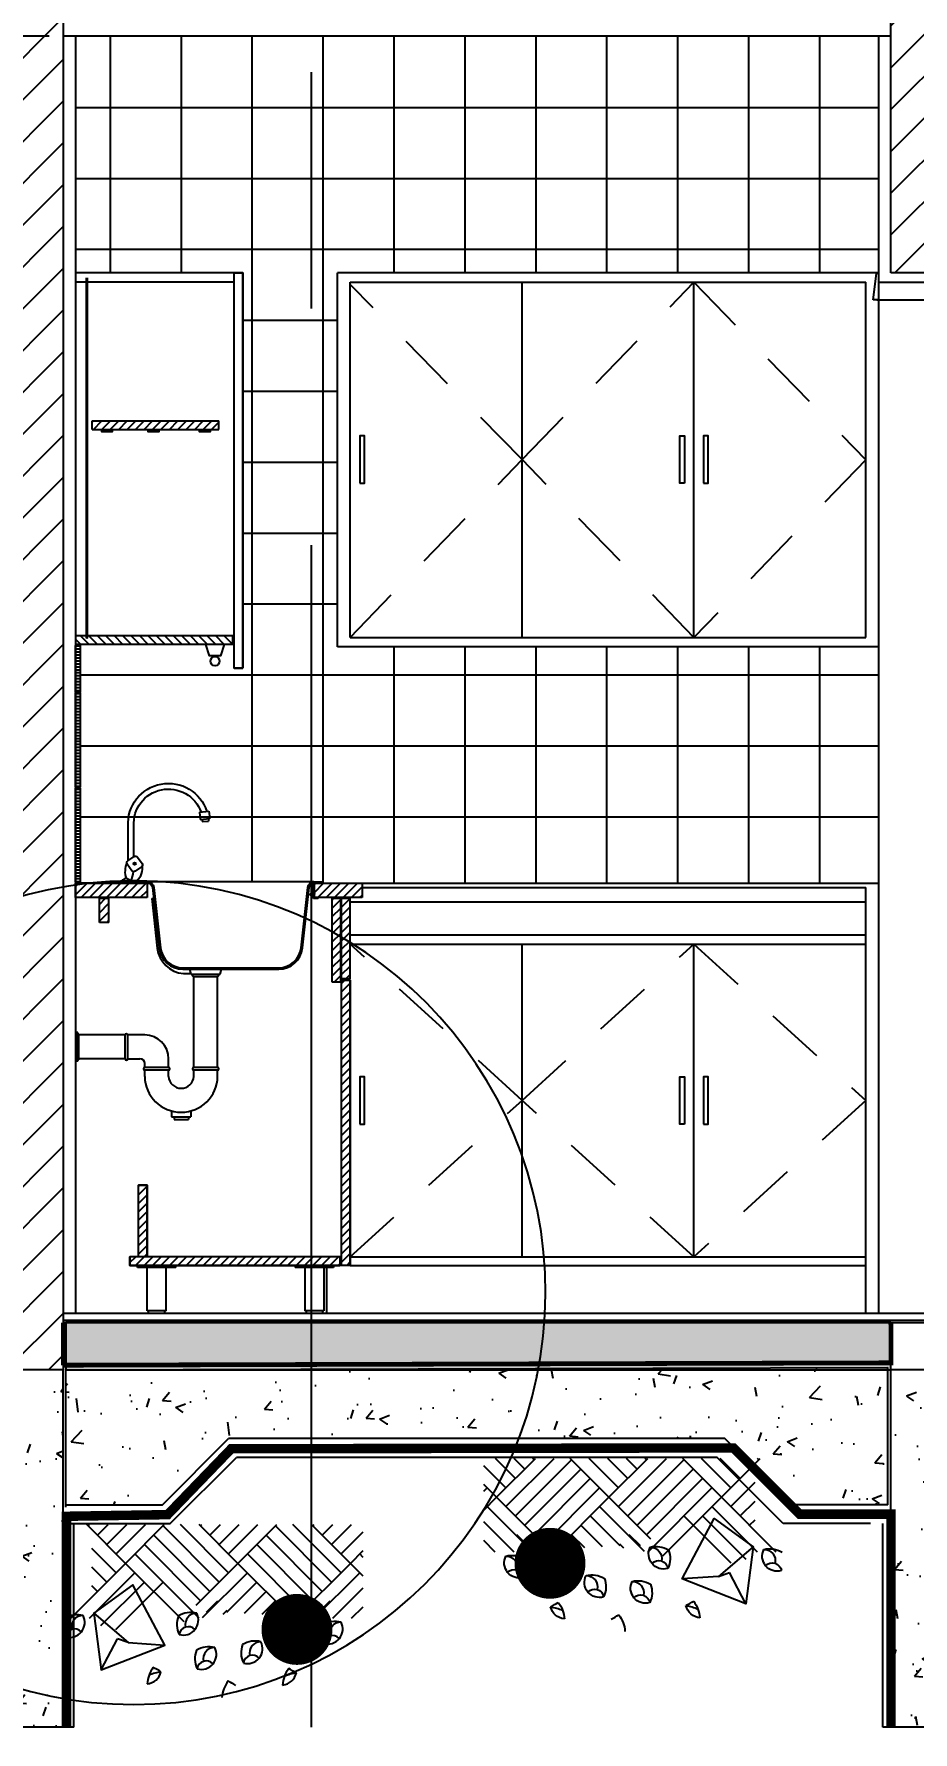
# Model space of a CAD drawing. Extents: x 417610.1 to 417639, y 43413.5 to 43433.4.
# Drawn here: x 417625.509 to 417627.367, y 43422.541 to 43426.132 of the extents above; entities that cross this region are included whole.
import ezdxf

# ---------------------------------------------------------------- set-up
doc = ezdxf.new("R2010")
doc.units = 0
doc.header["$MEASUREMENT"] = 0
doc.header["$PDMODE"] = 3
doc.header["$PDSIZE"] = 0.1
doc.linetypes.add('CENTERX2', pattern=[4, 2.5, -0.5, 0.5, -0.5])
doc.linetypes.add('HIDDEN2', pattern=[0.1875, 0.125, -0.0625])
doc.layers.get('0').update_dxf_attribs({"linetype": 'CONTINUOUS'})
doc.layers.get('DEFPOINTS').update_dxf_attribs({"linetype": 'CONTINUOUS'})
for name, color, linetype in [('2', 2, 'CONTINUOUS'), ('A-HATCH', 11, 'CONTINUOUS'), ('A-LEVEL-0', 4, 'CONTINUOUS'), ('A-LEVEL-1', 3, 'CONTINUOUS'), ('A-WALL', 7, 'CONTINUOUS'), ('AXES', 11, 'CENTERX2'), ('DIM-OUT', 4, 'CONTINUOUS'), ('FIX', 3, 'CONTINUOUS'), ('gravel', 11, 'CONTINUOUS'), ('Hatch', 11, 'CONTINUOUS'), ('Plaster', 7, 'CONTINUOUS'), ('SANI', 2, 'CONTINUOUS'), ('Tile', 5, 'CONTINUOUS'), ('WALL', 6, 'CONTINUOUS'), ('WallPartition', 2, 'CONTINUOUS'), ('Windows', 9, 'CONTINUOUS')]:
    doc.layers.add(name, color=color, linetype=linetype)
doc.styles.add('ROMANS', font='ROMANS.shx', dxfattribs={"width": 0.6})
doc.dimstyles.new('R50', dxfattribs={"dimscale": 0, "dimtxt": 0.06, "dimasz": 0.03, "dimexe": 0.03, "dimexo": 0.03, "dimgap": 0.03, "dimtad": 1, "dimdec": 0, "dimlfac": 1000, "dimzin": 13, "dimdsep": 46, "dimtxsty": 'ROMANS', "dimblk": 'ARCHTICK', "dimcen": 0.09, "dimclrd": 4, "dimclre": 4, "dimclrt": 2, "dimadec": 0, "dimazin": 0, "dimtfac": 1, "dimtdec": 0, "dimtofl": 0, "dimtmove": 2, "dimatfit": 3, "dimldrblk": 'CLOSEDBLANK', "dimfxl": 0, "dimtolj": 1, "dimtzin": 0, "dimarcsym": 0})
pattern_1 = [(45, (417595.144745, 43397.39494), (-0.008928083, 0.008928083), [])]
pattern_2 = [(0, (417595.144745, 43397.3949397), (0, 0.0063131079), [])]
pattern_3 = [(45, (417594.269019, 43397.39494), (-0.008928083, 0.008928083), [])]
pattern_4 = [(45, (-177.461194, -96.84922), (-0.044194173824, 0.044194173824), [])]

# ---------------------------------------------------------------- blocks, each defined once
blk = doc.blocks.new('s')
at = {"layer": 'SANI', "linetype": 'Continuous'}
for p, q in [((0, 0.1), (-0.1, 0.1)), ((-0.1, 0), (-0.1, 0.1)), ((-0.1, 0), (0, 0)), ((0, 0), (0, 0.1)), ((0, 0.1), (0.1, 0.1)), ((0, 0), (0, 0.1)), ((0, 0), (0, 0.1)), ((0, 0), (0, 0.1)), ((0, 0), (0, 0.1)), ((0, 0.1), (0, 0)), ((0.1, 0), (0, 0)), ((0, 0), (0, 0)), ((0, 0), (0, 0)), ((0, 0), (0, 0)), ((0, 0), (0, 0)), ((0, 0), (0, 0)), ((0.1, 0), (0.1, 0.1))]:
    blk.add_line(p, q, dxfattribs=at)
blk.add_arc((0, 0.1), 0.0115, 9.5273, 170.4727, dxfattribs=at)
blk = doc.blocks.new('A$C07D04D48')
at = {"layer": 'A-LEVEL-1'}
for p, q in [((417.2, 858.9), (466.9, 864.1)), ((417.2, 858.9), (421.1, 821.6)), ((421.1, 821.6), (470.8, 826.8)), ((430.1, 822.5), (431.5, 810)), ((431.5, 810), (463.8, 812.7)), ((462.2, 825.9), (463.8, 812.7)), ((466.9, 864.1), (470.8, 826.8)), ((13.4, 500), (11.7, 495)), ((87.4, 500), (13.4, 500)), ((58.3, 500), (33, 514)), ((87.4, 500), (88.7, 495)), ((1006.1, 430), (1018.6, 487.5)), ((1006.1, 485.5), (1018.6, 430)), ((167.4, 407.5), (177.5, 407.5)), ((993.8, 425), (993.8, 430)), ((1006.1, 430), (993.8, 430)), ((1018.6, 425), (993.8, 425)), ((1013.6, 407.5), (1013.6, 425)), ((1038, 407.5), (1013.6, 407.5)), ((1038, 407.5), (1038, 412.5)), ((374.4, 12.5), (366.9, 37.5)), ((384.4, 0), (379.4, 12.5)), ((524.8, 12.5), (532.3, 37.5))]:
    blk.add_line(p, q, dxfattribs=at)
for points in [[(43.7, 606.4), (43.7, 786.1, -0.883312), (456.1, 863, -0.831019)], [(73.7, 627.1), (73.7, 787, -0.870272), (425.6, 859.8, -0.824734)], [(0, 487.5), (0, 495), (146.2, 495, -0.382162), (178.5, 466.1), (213.7, 149.5, 0.382162), (330.5, 45), (831.7, 45, 0.382162), (948.5, 149.5), (983.7, 466.1, -0.382162), (1016, 495), (1056.1, 495), (1056.1, 487.5)], [(143.6, 487.5), (146.2, 487.5, -0.382162), (171.1, 465.3), (206.2, 148.7, 0.382162), (330.5, 37.5), (831.7, 37.5, 0.382162), (956, 148.7), (991.1, 465.3, -0.382162), (1016, 487.5), (1018.6, 487.5)], [(167.4, 407.5), (196.3, 147.6, 0.360249), (334.1, 15.3), (373.5, 15.3, 0.371409)], [(374.4, 12.5), (524.8, 12.5, 0.382162)], [(384.4, 0), (514.8, 0, 0.382162)]]:
    blk.add_lwpolyline(points, format="xyb", dxfattribs=at)
blk.add_lwpolyline([(92.5, 624.9), (116.4, 590.2, -0.414214), (113.2, 572.9), (80.3, 550.2, -0.413913), (62.9, 553.3), (39, 587.9, -0.414515), (42.2, 605.3), (75.1, 628, -0.414214)], format="xyb", close=True, dxfattribs=at)
blk.add_lwpolyline([(514.8, 0), (519.8, 12.5)], dxfattribs=at)
blk.add_circle((77.6, 589.6), 6.5, dxfattribs=at)
for centre, radius, start, end in [((140.7, 549.6), 113.4, 156.3986, 198.32948), ((-66.4, 559.9), 138.3, 334.33653, 355.10776), ((32.2, 568.1), 87.7, 309.02876, 9.86979), ((35.9, 489.2), 24.9, 96.59751, 154.41702), ((72.8, -1655.3), 2155.3, 89.61263, 90.38737)]:
    blk.add_arc(centre, radius, start, end, dxfattribs=at)
at = {"layer": 'A-LEVEL-1', "xscale": 2.5, "yscale": 2.5, "zscale": 2.5}
blk.add_blockref('s', (143.6, 412.5), dxfattribs=at)
blk = doc.blocks.new('A$C0ED017CE')
at = {"layer": 'A-LEVEL-0'}
for p, q in [((618.5, 270.7), (618.5, 748.2)), ((743.5, 270.7), (743.5, 748.2)), ((12.5, 454.2), (0, 454.2)), ((12.5, 304.2), (12.5, 454.2)), ((17.5, 446.7), (12.5, 446.7)), ((17.5, 311.7), (17.5, 446.7)), ((260.3, 441.7), (17.5, 441.7)), ((260.3, 316.7), (260.3, 441.7)), ((272.8, 316.7), (272.8, 441.7)), ((362.1, 441.7), (272.8, 441.7)), ((12.5, 304.2), (0, 304.2)), ((17.5, 311.7), (12.5, 311.7)), ((260.3, 316.7), (17.5, 316.7)), ((272.8, 316.7), (337.1, 316.7)), ((362.1, 270.7), (362.1, 291.7)), ((487.1, 270.7), (362.1, 270.7)), ((487.1, 270.7), (487.1, 316.7)), ((743.5, 270.7), (618.5, 270.7)), ((487.1, 258.2), (362.1, 258.2)), ((362.1, 225), (362.1, 258.2)), ((487.1, 225), (487.1, 258.2)), ((743.5, 258.2), (618.5, 258.2)), ((618.5, 225), (618.5, 258.2)), ((743.5, 225), (743.5, 258.2)), ((502.8, 44.2), (502.8, 12.5)), ((502.8, 12.5), (602.8, 12.5)), ((515.3, 12.5), (515.3, 0)), ((515.3, 0), (590.3, 0)), ((590.3, 12.5), (590.3, 0)), ((602.8, 44.2), (602.8, 12.5))]:
    blk.add_line(p, q, dxfattribs=at)
for centre, radius, start, end in [((266.6, 441.7), 6.25, 0, 180), ((362.1, 316.7), 125, 0, 90), ((266.6, 316.7), 6.25, 180, 0), ((337.1, 291.7), 25, 0, 90), ((362.1, 264.5), 6.25, 90, 270), ((487.1, 264.5), 6.25, 270, 90), ((618.5, 264.5), 6.25, 90, 270), ((743.5, 264.5), 6.25, 270, 90), ((552.8, 228.2), 190.7, 180.96408, 359.03592), ((552.8, 228.3), 65.8, 182.84385, 357.15615)]:
    blk.add_arc(centre, radius, start, end, dxfattribs=at)
blk = doc.blocks.new('*X45')
at = {"color": 0}
for p, q in [((168613, 49165), (168630.9, 49182.9)), ((168613, 49182.7), (168613.3, 49182.9)), ((168630.6, 49164.9), (168648.6, 49182.9)), ((168648.3, 49164.9), (168666.3, 49182.9)), ((168666, 49164.9), (168684, 49182.9)), ((168683.6, 49164.9), (168701.6, 49182.9)), ((168701.3, 49164.9), (168719.3, 49182.9)), ((168719, 49164.9), (168737, 49182.9)), ((168736.7, 49164.9), (168754.7, 49182.9)), ((168754.4, 49164.9), (168772.4, 49182.9)), ((168772, 49164.9), (168790, 49182.9)), ((168789.7, 49164.9), (168807.7, 49182.9)), ((168807.4, 49164.9), (168825.4, 49182.9)), ((168825.1, 49164.9), (168843.1, 49182.9)), ((168842.7, 49164.9), (168860.7, 49182.9)), ((168860.4, 49164.9), (168878.4, 49182.9)), ((168878.1, 49164.9), (168896.1, 49182.9)), ((168895.8, 49164.9), (168913.8, 49182.9)), ((168913.5, 49164.9), (168931.5, 49182.9)), ((168931.1, 49164.9), (168942, 49175.8))]:
    blk.add_line(p, q, dxfattribs=at)
blk = doc.blocks.new('A$C22107CF4')
for p, q in [((0.1286, 0.2837), (0.0467, 0.3655)), ((0.0494, 0.3629), (0.052, 0.3655)), ((0.0692, 0.3431), (0.0916, 0.3655)), ((0.089, 0.3233), (0.1312, 0.3655)), ((0.1088, 0.3035), (0.1708, 0.3655)), ((0.1286, 0.2837), (0.2104, 0.3655)), ((0.3266, 0.2441), (0.2078, 0.3629)), ((0.3464, 0.2639), (0.2447, 0.3655)), ((0.3662, 0.2837), (0.2843, 0.3655)), ((0.287, 0.3629), (0.2896, 0.3655)), ((0.3068, 0.3431), (0.3292, 0.3655)), ((0.3266, 0.3233), (0.3688, 0.3655)), ((0.3464, 0.3035), (0.4084, 0.3655)), ((0.3662, 0.2837), (0.448, 0.3655)), ((0.5642, 0.2441), (0.4454, 0.3629)), ((0.584, 0.2639), (0.4823, 0.3655)), ((0.6038, 0.2837), (0.5219, 0.3655)), ((0.5246, 0.3629), (0.5272, 0.3655)), ((0.5444, 0.3431), (0.5668, 0.3655)), ((0.5642, 0.3233), (0.6064, 0.3655)), ((0.287, 0.2045), (0.1682, 0.3233)), ((0.3068, 0.2243), (0.188, 0.3431)), ((0.5246, 0.2045), (0.4058, 0.3233)), ((0.5444, 0.2243), (0.4256, 0.3431)), ((0.584, 0.3035), (0.6308, 0.3504)), ((0.1088, 0.2639), (0.0574, 0.3153)), ((0.2844, 0.1675), (0.1484, 0.3035)), ((0.5048, 0.1847), (0.386, 0.3035)), ((0.6038, 0.2837), (0.6308, 0.3108)), ((0.6308, 0.2962), (0.6236, 0.3035)), ((0.0126, 0.1677), (0.1286, 0.2837)), ((0.0522, 0.1677), (0.1484, 0.2639)), ((0.089, 0.2441), (0.0574, 0.2757)), ((0.2522, 0.1601), (0.1286, 0.2837)), ((0.2775, 0.195), (0.3662, 0.2837)), ((0.2911, 0.169), (0.386, 0.2639)), ((0.4822, 0.1677), (0.3662, 0.2837)), ((0.4877, 0.1677), (0.6038, 0.2837)), ((0.5273, 0.1677), (0.6236, 0.2639)), ((0.6308, 0.2566), (0.6038, 0.2837)), ((0.0692, 0.2243), (0.0574, 0.2361)), ((0.0761, 0.152), (0.1682, 0.2441)), ((0.1077, 0.144), (0.2078, 0.2441)), ((0.3425, 0.1808), (0.4058, 0.2441)), ((0.3799, 0.1786), (0.4256, 0.2243)), ((0.5669, 0.1677), (0.6308, 0.2316)), ((0.2998, 0.1806), (0.3237, 0.2045)), ((0.335, 0.1762), (0.3435, 0.1847)), ((0.4173, 0.1764), (0.4454, 0.2045)), ((0.4547, 0.1742), (0.4652, 0.1847)), ((0.4927, 0.1359), (0.5613, 0.2045)), ((0.6065, 0.1677), (0.6308, 0.192))]:
    blk.add_line(p, q)
for points in [[(0.0766, 0.0585), (0.2116, 0.111), (0.1441, 0.2385), (0.0616, 0.1785), (0.0766, 0.0585), (0.1112, 0.1244)], [(0.1343, 0.1163), (0.2116, 0.111), (0.1441, 0.2385), (0.0616, 0.1785), (0.1343, 0.1163), (0.1112, 0.1244)]]:
    blk.add_lwpolyline(points)
for centre, radius, start, end in [((0.2666, 0.1288), 0.0509, 76.0322, 121.1405), ((0.0263, 0.124), 0.0509, 76.0322, 121.1405), ((0.0105, 0.1589), 0.0317, 253.7091, 27.4015), ((0.0207, 0.1257), 0.0193, 42.46, 171.8043), ((0.0385, 0.1494), 0.024, 89.5708, 192.7334), ((0.2876, 0.1547), 0.0506, 159.5756, 205.1522), ((0.2507, 0.1636), 0.0317, 253.7091, 27.4015), ((0.261, 0.1305), 0.0193, 42.46, 171.8043), ((0.2787, 0.1542), 0.024, 89.5708, 192.7334), ((0.5929, 0.1359), 0.0506, 159.5756, 205.1522), ((0.5718, 0.1099), 0.0509, 76.0322, 121.1405), ((0.556, 0.1448), 0.0317, 253.7091, 27.4015), ((0.5839, 0.1354), 0.024, 89.5708, 192.7334), ((0.4233, 0.0945), 0.0506, 159.5756, 205.1522), ((0.4022, 0.0685), 0.0509, 76.0322, 121.1405), ((0.3864, 0.1034), 0.0317, 253.7091, 27.4015), ((0.4143, 0.0939), 0.024, 89.5708, 192.7334), ((0.5662, 0.1116), 0.0193, 42.46, 171.8043), ((0.3258, 0.0823), 0.0506, 159.5756, 205.1522), ((0.3047, 0.0563), 0.0509, 76.0322, 121.1405), ((0.2889, 0.0912), 0.0317, 253.7091, 27.4015), ((0.2991, 0.058), 0.0193, 42.46, 171.8043), ((0.3168, 0.0818), 0.024, 89.5708, 192.7334), ((0.3966, 0.0702), 0.0193, 42.46, 171.8043), ((0.2409, 0.024), 0.0669, 143.5113, 175.9191), ((0.1707, 0.0622), 0.0336, 275.8828, 346.643), ((0.1707, 0.0622), 0.0336, 275.8828, 346.643), ((0.2198, -0.0514), 0.1071, 98.8765, 112.9463), ((-0.5126, -1.1654), 1.4144, 59.5906, 60.3518), ((0.5272, 0.0216), 0.0669, 143.5113, 175.9191), ((0.457, 0.0598), 0.0336, 275.8828, 346.643), ((0.457, 0.0598), 0.0336, 275.8828, 346.643), ((0.5062, -0.0538), 0.1071, 98.8765, 112.9463), ((-0.2263, -1.1678), 1.4144, 59.5906, 60.3518), ((0.3991, -0.0048), 0.0669, 143.5113, 175.9191), ((-0.3544, -1.1942), 1.4144, 59.5906, 60.3518)]:
    blk.add_arc(centre, radius, start, end)
at = {"layer": 'Hatch', "const_width": 0.075}
blk.add_lwpolyline([(0.4534, 0.144, 1), (0.5284, 0.144, 1)], format="xyb", close=True, dxfattribs=at)
blk = doc.blocks.new('_ARCHTICK')
at = {"color": 0, "linetype": 'ByBlock', "const_width": 0.15}
blk.add_lwpolyline([(-0.5, -0.5), (0.5, 0.5)], dxfattribs=at)
blk = doc.blocks.new('*D161')
at = {"layer": '2', "color": 4, "lineweight": -2}
for p, q in [((417625.5407, 43426.1268), (417624.3563, 43426.1268)), ((417624.3863, 43423.4268), (417624.3863, 43426.1268)), ((417625.3647, 43423.4268), (417624.3563, 43423.4268))]:
    blk.add_line(p, q, dxfattribs=at)
at = {"layer": 'DEFPOINTS', "color": 0}
for p in [(417624.3863, 43426.1268), (417625.5707, 43426.1268), (417625.3947, 43423.4268)]:
    blk.add_point(p, dxfattribs=at)
at = {"layer": '2', "color": 4, "lineweight": -2, "xscale": 0.03, "yscale": 0.03, "zscale": 0.03}
for p, rotation in [((417624.3863, 43426.1268), 90), ((417624.3863, 43423.4268), 270)]:
    blk.add_blockref('_ARCHTICK', p, dxfattribs=dict(at, rotation=rotation))
at = {"layer": '2', "color": 2, "insert": (417624.3263, 43424.7768), "char_height": 0.06, "attachment_point": 5, "rotation": 90, "style": 'ROMANS'}
blk.add_mtext('\\A1;2700', dxfattribs=at)
blk = doc.blocks.new('_ClosedBlank')
at = {"color": 0, "linetype": 'ByBlock', "lineweight": -2}
for p, q in [((-1, 0.17), (0, 0)), ((-1, 0.17), (-1, -0.17)), ((0, 0), (-1, -0.17))]:
    blk.add_line(p, q, dxfattribs=at)

msp = doc.modelspace()

# ---------------------------------------------------------------- hatches: boundary and pattern name
at = {"layer": 'A-HATCH', "linetype": 'Continuous'}
h = msp.add_hatch(dxfattribs=at)
h.set_pattern_fill('ANSI31', color=256, scale=0.10101, style=0)
h.set_pattern_definition(pattern_1)
h.paths.add_polyline_path([(417625.8997, 43425.2954), (417625.632, 43425.2954), (417625.632, 43425.3136), (417625.8997, 43425.3136)])
h = msp.add_hatch(dxfattribs=at)
h.set_pattern_fill('ANSI31', color=256, scale=0.10101, style=0)
h.set_pattern_definition(pattern_1)
h.paths.add_polyline_path([(417625.7482, 43424.3055), (417625.5967, 43424.3055), (417625.5967, 43424.3358), (417625.7482, 43424.3358)])
h = msp.add_hatch(dxfattribs=at)
h.set_pattern_fill('ANSI31', color=256, scale=0.10101, style=0)
h.set_pattern_definition(pattern_1)
h.paths.add_polyline_path([(417626.2027, 43424.3055), (417626.1017, 43424.3055), (417626.1017, 43424.3358), (417626.2027, 43424.3358)])
h = msp.add_hatch(dxfattribs=at)
h.set_pattern_fill('ANSI31', color=256, scale=0.10101, style=0)
h.set_pattern_definition(pattern_3)
h.paths.add_polyline_path([(417625.6674, 43424.253), (417625.6472, 43424.253), (417625.6472, 43424.3035), (417625.6674, 43424.3035)])
h = msp.add_hatch(dxfattribs=at)
h.set_pattern_fill('ANSI31', color=256, scale=0.10101, style=0)
h.set_pattern_definition(pattern_3)
h.paths.add_polyline_path([(417626.1391, 43424.1268), (417626.1391, 43424.3035), (417626.1573, 43424.3035), (417626.1573, 43424.1268)])
h.paths.add_polyline_path([(417626.1593, 43424.1338), (417626.1593, 43424.3035), (417626.1775, 43424.3035), (417626.1775, 43424.1338)])
h = msp.add_hatch(dxfattribs=at)
h.set_pattern_fill('ANSI31', color=256, scale=0.10101, style=0)
h.set_pattern_definition(pattern_1)
h.paths.add_polyline_path([(417626.1775, 43423.5278), (417626.1593, 43423.5278), (417626.1593, 43424.1308), (417626.1775, 43424.1308)])
h.paths.add_polyline_path([(417626.1563, 43423.546), (417625.7118, 43423.546), (417625.7118, 43423.5278), (417626.1563, 43423.5278)])
h.paths.add_polyline_path([(417625.7482, 43423.546), (417625.73, 43423.546), (417625.73, 43423.6975), (417625.7482, 43423.6975)])
at = {"layer": 'A-LEVEL-1', "linetype": 'Continuous'}
h = msp.add_hatch(dxfattribs=at)
h.set_pattern_fill('LINE', color=11, scale=0.050505, style=0)
h.set_pattern_definition(pattern_2)
h.paths.add_polyline_path([(417625.6068, 43424.7409), (417625.5967, 43424.7409), (417625.5967, 43424.8389), (417625.6068, 43424.8389)])
h = msp.add_hatch(dxfattribs=at)
h.set_pattern_fill('LINE', color=11, scale=0.050505, style=0)
h.set_pattern_definition(pattern_2)
h.paths.add_polyline_path([(417625.6068, 43424.5389), (417625.5967, 43424.5389), (417625.5967, 43424.7389), (417625.6068, 43424.7389)])
h = msp.add_hatch(dxfattribs=at)
h.set_pattern_fill('LINE', color=11, scale=0.050505, style=0)
h.set_pattern_definition(pattern_2)
h.paths.add_polyline_path([(417625.6068, 43424.3379), (417625.5967, 43424.3379), (417625.5967, 43424.5369), (417625.6068, 43424.5369)])
at = {"layer": 'Hatch'}
h = msp.add_hatch(dxfattribs=at)
h.set_pattern_fill('ANSI31', color=256, scale=0.5, style=0)
h.set_pattern_definition(pattern_4)
h.paths.add_polyline_path([(417625.5707, 43426.4268), (417625.5516, 43426.4268), (417625.5516, 43426.4639), (417625.4487, 43426.3912), (417625.4487, 43426.4268), (417625.4207, 43426.4268), (417625.4207, 43423.3068), (417625.5707, 43423.3068)])
h = msp.add_hatch(dxfattribs=at)
h.set_pattern_fill('ANSI31', color=256, scale=0.5, style=0)
h.set_pattern_definition(pattern_4)
h.paths.add_polyline_path([(417632.2957, 43426.4268), (417632.2754, 43426.4268), (417632.2754, 43426.4639), (417632.1724, 43426.3912), (417632.1724, 43426.4268), (417632.1457, 43426.4268), (417632.1457, 43423.311), (417632.2957, 43423.311)])
h.paths.add_polyline_path([(417631.1457, 43426.4268), (417631.138, 43426.4268), (417631.138, 43426.4639), (417631.0457, 43426.3987), (417631.0457, 43423.3118), (417631.1457, 43423.3118), (417631.1457, 43423.3168), (417631.1401, 43423.3168), (417631.1401, 43423.4118), (417631.1457, 43423.4118)])
h.paths.add_polyline_path([(417629.2607, 43426.4268), (417629.2405, 43426.4268), (417629.2405, 43426.4639), (417629.1375, 43426.3912), (417629.1375, 43426.4268), (417629.1107, 43426.4268), (417629.1107, 43423.4118), (417629.1107, 43423.4118), (417629.1107, 43423.3168), (417629.1107, 43423.3168), (417629.1107, 43423.3068), (417629.2607, 43423.3068), (417629.2607, 43423.3168), (417629.2607, 43423.4068)])
h.paths.add_polyline_path([(417627.4707, 43426.4268), (417627.4575, 43426.4268), (417627.4575, 43426.4639), (417627.3546, 43426.3912), (417627.3546, 43426.4268), (417627.3207, 43426.4268), (417627.3207, 43425.6268), (417627.4707, 43425.6268)])
at = {"layer": 'Windows'}
h = msp.add_hatch(dxfattribs=at)
h.set_pattern_fill('AR-SAND', color=256, scale=0.05, style=0)
h.set_pattern_definition([(37.5, (-177.46119, -96.84922), (-0.003149667905, 0.09634118845), [0, -0.076, 0, -0.085, 0, -0.08125]), (7.5, (-177.4612, -96.84922), (0.088488835263, 0.14110730326), [0, -0.041, 0, -0.0685, 0, -0.02625]), (327.5, (-177.52269, -96.84922), (0.155707093088, 0.000282952677), [0, -0.025, 0, -0.09, 0, -0.1175]), (317.5, (-177.5227, -96.84922), (0.15030633023, 0.043883778247), [0, -0.0125, 0, -0.059, 0, -0.0675])])
h.paths.add_polyline_path([(417632.1456, 43423.4118), (417631.1401, 43423.4118), (417631.1401, 43423.3168), (417632.1456, 43423.3168)])
h.paths.add_polyline_path([(417631.0456, 43423.4068), (417629.2663, 43423.4068), (417629.2663, 43423.3068), (417631.0456, 43423.3068)])
h.paths.add_polyline_path([(417629.1107, 43423.4118), (417627.4707, 43423.4118), (417627.4707, 43423.3168), (417629.1107, 43423.3168)])
h.paths.add_polyline_path([(417627.3207, 43423.4068), (417625.5763, 43423.4068), (417625.5763, 43423.3068), (417627.3207, 43423.3068)])
h = msp.add_hatch(dxfattribs=at)
h.set_pattern_fill('AR-CONC', color=256, scale=0.03, style=0)
h.set_pattern_definition([(50, (-177.4612, -96.84922), (0.21517805478, -0.018825640495), [0.0225, -0.2475]), (355, (-177.4612, -96.84922), (-0.04162540008, 0.22565764011), [0.018, -0.198]), (100.4514, (-177.44326, -96.8508), (0.17355281451, 0.20683186262), [0.019122057, -0.2103426336]), (46.1842, (-177.4612, -96.78922), (0.32017231459, -0.0496557043), [0.03375, -0.37125]), (96.6356, (-177.4345, -96.79336), (0.28039881166, 0.29223536127), [0.0286830864, -0.3155139]), (351.1842, (-177.4612, -96.78922), (0.28039858354, 0.29223558028), [0.027, -0.297]), (21, (-177.4312, -96.80422), (0.179072115636, -0.1207856672), [0.0225, -0.2475]), (326, (-177.4312, -96.80422), (0.07299459958, 0.21754501351), [0.018, -0.198]), (71.4514, (-177.41627, -96.81429), (0.25206678857, 0.09675914901), [0.019122057, -0.2103426336]), (37.5, (-177.46119, -96.84922), (0.003647956595, 0.09986815615), [0, -0.1956, 0, -0.201, 0, -0.19875]), (7.5, (-177.46119, -96.84922), (0.078920861233, 0.118323513565), [0, -0.1146, 0, -0.1911, 0, -0.07575]), (327.5, (-177.52809, -96.84922), (0.160146730852, -0.00676646152), [0, -0.075, 0, -0.234, 0, -0.3105]), (317.5, (-177.5581, -96.84922), (0.174955850803, 0.0300314947), [0, -0.0975, 0, -0.1554, 0, -0.2205])])
h.paths.add_polyline_path([(417629.1043, 43423.3118), (417627.4763, 43423.3068), (417627.4763, 43423.0218), (417627.6804, 43423.0218), (417627.8204, 43423.1618), (417628.7744, 43423.1618), (417628.9144, 43423.0218), (417629.1043, 43423.0218)])
h.paths.add_polyline_path([(417627.4707, 43423.3068), (417627.3207, 43423.3068), (417627.3207, 43422.5511), (417627.4707, 43422.5511)])
h.paths.add_polyline_path([(417627.3143, 43423.3118), (417626.0957, 43423.3083), (417626.0957, 43423.1618), (417626.9697, 43423.1618), (417627.1097, 43423.0218), (417627.3143, 43423.0218)])
h.paths.add_polyline_path([(417626.0957, 43423.3083), (417625.5763, 43423.3068), (417625.5763, 43423.0218), (417625.7804, 43423.0218), (417625.9204, 43423.1618), (417626.0957, 43423.1618)])
h.paths.add_polyline_path([(417625.5707, 43423.3068), (417625.4207, 43423.3068), (417625.4207, 43422.8921), (417625.4207, 43422.5511), (417625.5707, 43422.5511)])

# ---------------------------------------------------------------- linework, layer by layer
at = {"layer": '2'}
for p, q in [((417626.2027, 43424.3358), (417627.2947, 43424.3358)), ((417627.3207, 43422.5511), (417627.3207, 43423.4068)), ((417627.3207, 43423.0218), (417627.3207, 43423.3768)), ((417625.5707, 43423.3068), (417625.4207, 43423.3068)), ((417625.5707, 43422.5511), (417625.5707, 43423.3068)), ((417625.5763, 43423.3068), (417627.3143, 43423.3118)), ((417625.5763, 43423.0168), (417625.5763, 43423.3068)), ((417627.3143, 43423.0218), (417627.3143, 43423.3118)), ((417627.4721, 43423.3068), (417627.3221, 43423.3068)), ((417625.7804, 43423.0218), (417625.9204, 43423.1618)), ((417626.9697, 43423.1618), (417625.9204, 43423.1618)), ((417627.1097, 43423.0218), (417626.9697, 43423.1618)), ((417625.797, 43422.9818), (417625.937, 43423.1218)), ((417626.9532, 43423.1218), (417625.937, 43423.1218)), ((417627.0932, 43422.9818), (417626.9532, 43423.1218)), ((417625.5763, 43423.0218), (417625.7804, 43423.0218)), ((417627.3143, 43423.0218), (417627.1097, 43423.0218)), ((417625.5707, 43422.5825), (417625.5707, 43422.9768)), ((417625.5871, 43422.9818), (417625.797, 43422.9818)), ((417625.5931, 43422.5511), (417625.5931, 43422.9818)), ((417627.2776, 43422.9818), (417627.0932, 43422.9818)), ((417627.3036, 43422.5511), (417627.3036, 43422.9818)), ((417625.5931, 43422.5511), (417625.4007, 43422.5511)), ((417627.4931, 43422.5511), (417627.3036, 43422.5511))]:
    msp.add_line(p, q, dxfattribs=at)
at = {"layer": 'A-HATCH'}
for points in [[(417625.9502, 43424.7904), (417625.932, 43424.7904), (417625.932, 43425.6268), (417625.9502, 43425.6268)], [(417625.7482, 43424.3055), (417625.5967, 43424.3055), (417625.5967, 43424.3358), (417625.7482, 43424.3358)], [(417626.2027, 43424.3055), (417626.1017, 43424.3055), (417626.1017, 43424.3358), (417626.2027, 43424.3358)], [(417626.1775, 43423.5278), (417626.1593, 43423.5278), (417626.1593, 43424.1308), (417626.1775, 43424.1308)], [(417625.7482, 43423.546), (417625.73, 43423.546), (417625.73, 43423.6975), (417625.7482, 43423.6975)], [(417626.1563, 43423.546), (417625.7118, 43423.546), (417625.7118, 43423.5278), (417626.1563, 43423.5278)]]:
    msp.add_lwpolyline(points, close=True, dxfattribs=at)
at = {"layer": 'A-LEVEL-0', "color": 3}
msp.add_line((417625.8997, 43424.8409), (417625.8997, 43424.8409), dxfattribs=at)
msp.add_lwpolyline([(417625.9113, 43424.8409), (417625.9034, 43424.8169), (417625.8797, 43424.8169), (417625.8719, 43424.8409)], dxfattribs=at)
msp.add_circle((417625.8916, 43424.8056), 0.0097, dxfattribs=at)
at = {"layer": 'A-LEVEL-1'}
for p, q in [((417625.932, 43424.7904), (417625.932, 43425.6268)), ((417625.9502, 43424.7904), (417625.9502, 43425.6268)), ((417625.632, 43425.2954), (417625.632, 43425.3136)), ((417625.632, 43425.3136), (417625.8997, 43425.3136)), ((417625.8997, 43425.2954), (417625.8997, 43425.3136)), ((417625.632, 43425.2954), (417625.8997, 43425.2954)), ((417625.6199, 43424.8591), (417625.5967, 43424.8591)), ((417625.929, 43424.8409), (417625.5967, 43424.8409)), ((417625.929, 43424.8591), (417625.6219, 43424.8591)), ((417625.929, 43424.8409), (417625.929, 43424.8591)), ((417625.932, 43424.7904), (417625.9502, 43424.7904)), ((417625.6472, 43424.253), (417625.6472, 43424.3035)), ((417625.6674, 43424.3035), (417625.6472, 43424.3035)), ((417625.6674, 43424.253), (417625.6674, 43424.3035)), ((417626.1573, 43424.3035), (417626.1391, 43424.3035)), ((417626.1391, 43424.1268), (417626.1391, 43424.3035)), ((417626.1573, 43424.1268), (417626.1573, 43424.3035)), ((417626.1593, 43424.1338), (417626.1593, 43424.3035)), ((417626.1775, 43424.3035), (417626.1593, 43424.3035)), ((417626.1775, 43424.1338), (417626.1775, 43424.3035)), ((417625.6674, 43424.253), (417625.6472, 43424.253)), ((417626.1573, 43424.1268), (417626.1391, 43424.1268)), ((417626.1775, 43424.1338), (417626.1593, 43424.1338)), ((417626.1593, 43423.5278), (417626.1593, 43424.1308)), ((417626.1775, 43424.1308), (417626.1593, 43424.1308)), ((417626.1775, 43423.5278), (417626.1775, 43424.1308)), ((417625.7482, 43423.6975), (417625.73, 43423.6975)), ((417625.73, 43423.546), (417625.73, 43423.6975)), ((417625.7482, 43423.546), (417625.7482, 43423.6975)), ((417625.7118, 43423.5278), (417625.7118, 43423.546)), ((417626.1563, 43423.546), (417625.7118, 43423.546)), ((417626.1563, 43423.5278), (417626.1563, 43423.546)), ((417626.1563, 43423.5278), (417625.7118, 43423.5278)), ((417625.728, 43423.5237), (417625.728, 43423.5278)), ((417625.8088, 43423.5237), (417625.728, 43423.5237)), ((417625.7482, 43423.4318), (417625.7482, 43423.5237)), ((417625.7886, 43423.4318), (417625.7886, 43423.5237)), ((417625.8088, 43423.5237), (417625.8088, 43423.5278)), ((417626.0613, 43423.5278), (417626.0613, 43423.5237)), ((417626.1421, 43423.5237), (417626.0613, 43423.5237)), ((417626.0815, 43423.5237), (417626.0815, 43423.4318)), ((417626.1219, 43423.5237), (417626.1219, 43423.4318)), ((417626.127, 43423.5237), (417626.127, 43423.4268)), ((417626.1421, 43423.5278), (417626.1421, 43423.5237)), ((417626.1775, 43423.5278), (417626.1593, 43423.5278)), ((417625.7886, 43423.4318), (417625.7482, 43423.4318)), ((417625.7512, 43423.4268), (417625.7512, 43423.4318)), ((417625.7856, 43423.4268), (417625.7856, 43423.4318)), ((417626.1219, 43423.4318), (417626.0815, 43423.4318)), ((417626.0846, 43423.4318), (417626.0846, 43423.4268)), ((417626.1189, 43423.4318), (417626.1189, 43423.4268))]:
    msp.add_line(p, q, dxfattribs=at)
for points in [[(417625.6068, 43424.7409), (417625.5967, 43424.7409), (417625.5967, 43424.8389), (417625.6068, 43424.8389)], [(417625.6068, 43424.5389), (417625.5967, 43424.5389), (417625.5967, 43424.7389), (417625.6068, 43424.7389)], [(417625.6068, 43424.3379), (417625.5967, 43424.3379), (417625.5967, 43424.5369), (417625.6068, 43424.5369)]]:
    msp.add_lwpolyline(points, close=True, dxfattribs=at)
at = {"layer": 'A-WALL', "color": 4}
for p, q in [((417625.6199, 43424.854), (417625.6199, 43425.616)), ((417625.6219, 43424.854), (417625.6219, 43425.616))]:
    msp.add_line(p, q, dxfattribs=at)
at = {"layer": 'A-WALL'}
for p, q in [((417625.6219, 43424.854), (417625.6199, 43424.854)), ((417625.5967, 43424.3055), (417625.5967, 43424.3358)), ((417626.0967, 43424.3126), (417626.0967, 43424.335)), ((417626.1017, 43424.3126), (417626.0967, 43424.3126)), ((417626.127, 43423.4369), (417626.127, 43423.4268))]:
    msp.add_line(p, q, dxfattribs=at)
at = {"layer": 'A-WALL', "color": 7}
for p, q in [((417625.7482, 43424.3358), (417625.5967, 43424.3358)), ((417625.7482, 43424.3055), (417625.5967, 43424.3055))]:
    msp.add_line(p, q, dxfattribs=at)
for points in [[(417625.6743, 43425.2954), (417625.6743, 43425.2904), (417625.6521, 43425.2904), (417625.6521, 43425.2954)], [(417625.7726, 43425.2954), (417625.7726, 43425.2904), (417625.7505, 43425.2904), (417625.7505, 43425.2954)], [(417625.8812, 43425.2954), (417625.8812, 43425.2904), (417625.859, 43425.2904), (417625.859, 43425.2954)]]:
    msp.add_lwpolyline(points, dxfattribs=at)
at = {"layer": 'AXES'}
msp.add_line((417626.0957, 43422.5511), (417626.0957, 43427.005), dxfattribs=at)
at = {"layer": 'DIM-OUT', "color": 7, "linetype": 'HIDDEN2'}
for points in [[(417626.1775, 43424.8558), (417626.5409, 43425.2317), (417626.1775, 43425.6019)], [(417626.9043, 43425.6068), (417627.2677, 43425.2313), (417626.9043, 43424.8558), (417626.5409, 43425.2317), (417626.9043, 43425.6068)], [(417626.1775, 43423.546), (417626.5409, 43423.8768), (417626.1775, 43424.2068)], [(417626.9043, 43424.2068), (417627.2677, 43423.8768), (417626.9043, 43423.546), (417626.5409, 43423.8768), (417626.9043, 43424.2068)]]:
    msp.add_lwpolyline(points, dxfattribs=at)
at = {"layer": 'DIM-OUT', "color": 7}
for points in [[(417626.1975, 43425.1817), (417626.2075, 43425.1817), (417626.2075, 43425.2817), (417626.1975, 43425.2817)], [(417626.8843, 43425.1817), (417626.8743, 43425.1817), (417626.8743, 43425.2817), (417626.8843, 43425.2817)], [(417626.9243, 43425.1817), (417626.9343, 43425.1817), (417626.9343, 43425.2817), (417626.9243, 43425.2817)], [(417626.1975, 43423.8268), (417626.2075, 43423.8268), (417626.2075, 43423.9268), (417626.1975, 43423.9268)], [(417626.8843, 43423.8268), (417626.8743, 43423.8268), (417626.8743, 43423.9268), (417626.8843, 43423.9268)], [(417626.9243, 43423.8268), (417626.9343, 43423.8268), (417626.9343, 43423.9268), (417626.9243, 43423.9268)]]:
    msp.add_lwpolyline(points, close=True, dxfattribs=at)
at = {"layer": 'FIX'}
for p, q in [((417627.2947, 43425.6268), (417626.1505, 43425.6268)), ((417626.1505, 43424.8358), (417626.1505, 43425.6268)), ((417626.1775, 43425.6068), (417627.2677, 43425.6068)), ((417626.1775, 43424.8558), (417626.1775, 43425.6068)), ((417626.5409, 43424.8567), (417626.5409, 43425.6068)), ((417626.9043, 43424.8558), (417626.9043, 43425.6068)), ((417627.2677, 43424.8558), (417627.2677, 43425.6068)), ((417627.2947, 43424.8358), (417626.1505, 43424.8358)), ((417626.1775, 43424.8558), (417627.2677, 43424.8558)), ((417626.1007, 43424.3389), (417625.7482, 43424.3389)), ((417626.2027, 43424.3268), (417627.2677, 43424.3268)), ((417627.2677, 43423.4268), (417627.2677, 43424.3268)), ((417626.1775, 43424.2068), (417627.2677, 43424.2068)), ((417626.5409, 43423.5468), (417626.5409, 43424.2068)), ((417626.9043, 43423.546), (417626.9043, 43424.2068)), ((417626.1775, 43423.5278), (417627.2677, 43423.5278))]:
    msp.add_line(p, q, dxfattribs=at)
at = {"layer": 'FIX', "color": 7}
for p, q in [((417626.1775, 43424.2968), (417627.2677, 43424.2968)), ((417626.1775, 43424.2268), (417627.2677, 43424.2268)), ((417626.1775, 43423.546), (417627.2677, 43423.546))]:
    msp.add_line(p, q, dxfattribs=at)
at = {"layer": 'Hatch'}
for p, q in [((417625.9502, 43425.6268), (417625.5967, 43425.6268)), ((417625.932, 43425.6068), (417625.5967, 43425.6068))]:
    msp.add_line(p, q, dxfattribs=at)
at = {"layer": 'Plaster'}
for p, q in [((417627.3207, 43426.1268), (417625.5707, 43426.1268)), ((417625.5967, 43426.1268), (417625.5967, 43423.4268)), ((417627.2947, 43426.1268), (417627.2947, 43423.4268)), ((417625.5707, 43423.4267), (417629.1107, 43423.4267)), ((417625.5707, 43423.4118), (417629.1107, 43423.4118)), ((417625.5707, 43423.4068), (417629.1107, 43423.4068))]:
    msp.add_line(p, q, dxfattribs=at)
at = {"layer": 'Tile'}
for p, q in [((417625.6697, 43426.1268), (417625.6697, 43425.6268)), ((417625.8197, 43426.1268), (417625.8197, 43425.6268)), ((417625.9697, 43426.1268), (417625.9697, 43424.3389)), ((417626.1197, 43426.1268), (417626.1197, 43424.3358)), ((417626.2697, 43426.1268), (417626.2697, 43425.6268)), ((417626.4197, 43426.1268), (417626.4197, 43425.6268)), ((417626.5697, 43426.1268), (417626.5697, 43425.6268)), ((417626.7197, 43426.1268), (417626.7197, 43425.6268)), ((417626.8697, 43426.1268), (417626.8697, 43425.6268)), ((417627.0197, 43426.1268), (417627.0197, 43425.6268)), ((417627.1697, 43426.1268), (417627.1697, 43425.6268)), ((417625.5967, 43425.9764), (417627.2947, 43425.9764)), ((417625.5967, 43425.8264), (417627.2947, 43425.8264)), ((417625.5967, 43425.6764), (417627.2947, 43425.6764)), ((417625.9502, 43425.5264), (417626.1505, 43425.5264)), ((417625.9502, 43425.3765), (417626.1505, 43425.3765)), ((417625.9502, 43425.2265), (417626.1505, 43425.2265)), ((417625.9502, 43425.0765), (417626.1505, 43425.0765)), ((417625.9502, 43424.9265), (417626.1505, 43424.9265)), ((417626.2697, 43424.8358), (417626.2697, 43424.3358)), ((417626.4197, 43424.8358), (417626.4197, 43424.3358)), ((417626.5697, 43424.8358), (417626.5697, 43424.3358)), ((417626.7197, 43424.8358), (417626.7197, 43424.3358)), ((417626.8697, 43424.8358), (417626.8697, 43424.3358)), ((417627.0197, 43424.8358), (417627.0197, 43424.3358)), ((417627.1697, 43424.8358), (417627.1697, 43424.3358)), ((417625.6068, 43424.7766), (417627.2947, 43424.7766)), ((417625.6068, 43424.6266), (417627.2947, 43424.6266)), ((417625.6068, 43424.4766), (417627.2947, 43424.4766))]:
    msp.add_line(p, q, dxfattribs=at)
at = {"layer": 'WALL'}
for p, q in [((417625.5707, 43426.4268), (417625.5707, 43423.3068)), ((417627.3207, 43425.6268), (417627.3207, 43426.4268)), ((417627.4707, 43425.6268), (417627.3207, 43425.6268))]:
    msp.add_line(p, q, dxfattribs=at)
at = {"layer": 'WallPartition', "linetype": 'HIDDEN2'}
for points, const_width in [([(417625.5707, 43423.3168), (417627.3207, 43423.3218), (417627.3206, 43423.4068)], 0.01), ([(417625.5707, 43423.3168), (417625.5707, 43423.4068)], 0.01), ([(417625.5775, 43422.5511), (417625.5775, 43422.9973), (417625.7915, 43423.0008), (417625.9259, 43423.1401), (417626.9875, 43423.1418), (417627.1275, 43423.0018), (417627.3207, 43423.0018), (417627.3207, 43422.5511)], 0.02)]:
    msp.add_lwpolyline(points, dxfattribs=dict(at, const_width=const_width))
at = {"layer": 'Windows'}
for p, q in [((417627.2833, 43425.5698), (417627.2901, 43425.6254)), ((417627.2947, 43425.6254), (417627.2901, 43425.6254)), ((417627.2947, 43425.6071), (417627.4967, 43425.6071)), ((417627.2947, 43425.5698), (417627.2833, 43425.5698)), ((417627.2907, 43425.5698), (417627.4202, 43425.5698))]:
    msp.add_line(p, q, dxfattribs=at)
msp.add_lwpolyline([(417627.3207, 43423.4068), (417625.5763, 43423.4068), (417625.5763, 43423.3068), (417627.3207, 43423.3068)], close=True, dxfattribs=at)

# ---------------------------------------------------------------- block references
at = {"layer": 'A-HATCH', "xscale": -0.001010097257615015, "yscale": 0.001010097266434324, "zscale": 0.001010097268433368}
msp.add_blockref('*X45', (417796.2445, 43375.1795), dxfattribs=at)
at = {"layer": 'A-LEVEL-0', "xscale": 0.0004040389030460058, "yscale": 0.0004040389074556608, "zscale": 0.0004040389073733472}
msp.add_blockref('A$C0ED017CE', (417625.5967, 43423.8366), dxfattribs=at)
at = {"layer": 'A-LEVEL-1', "xscale": 0.0004040389030460058, "yscale": 0.0004040389074556608, "zscale": 0.0004040389073733472}
msp.add_blockref('A$C07D04D48', (417625.6902, 43424.1389), dxfattribs=at)
at = {"layer": 'gravel', "xscale": -1}
msp.add_blockref('A$C22107CF4', (417627.0908, 43422.7539), dxfattribs=at)
at = {"layer": 'gravel'}
msp.add_blockref('A$C22107CF4', (417625.574, 43422.6141), dxfattribs=at)

# ---------------------------------------------------------------- dimensions: what is measured, and where the dimension line sits
at = {"layer": '2'}
dim = msp.add_linear_dim(base=(417624.3863, 43426.1268), p1=(417625.3947, 43423.4268), p2=(417625.5707, 43426.1268), angle=90, dimstyle='R50', override={"dimscale": 1}, dxfattribs=at)
dim.commit()
dim.dimension.update_dxf_attribs({"geometry": '*D161', "text_midpoint": (417624.3263, 43424.7768)})

doc.saveas('drawing.dxf')
